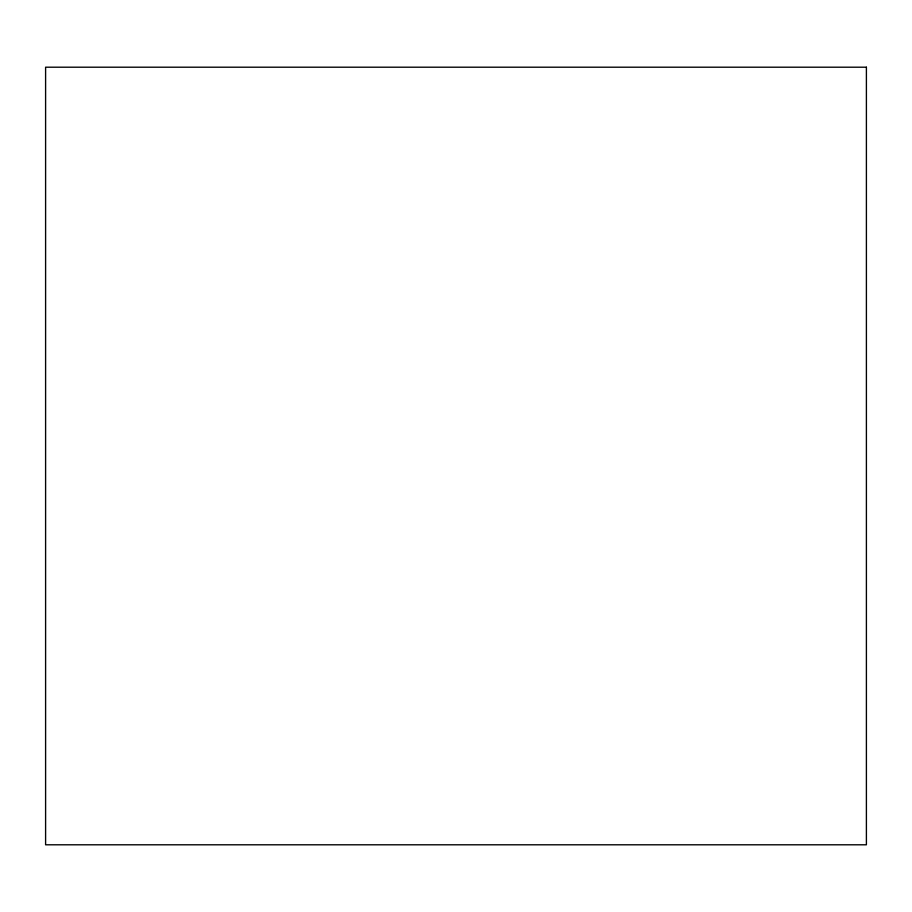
<?xml version="1.0" encoding="UTF-8"?>
<svg xmlns="http://www.w3.org/2000/svg" width="912" height="912" viewBox="0 0 912 912"><rect width="100%" height="100%" fill="white"/><g stroke="black" fill="none" stroke-linecap="round" stroke-linejoin="round"><path stroke-width="1.37" d="M866.4 67.203L45.6 67.203L45.6 844.797L866.4 844.797L866.4 67.203"/></g></svg>
